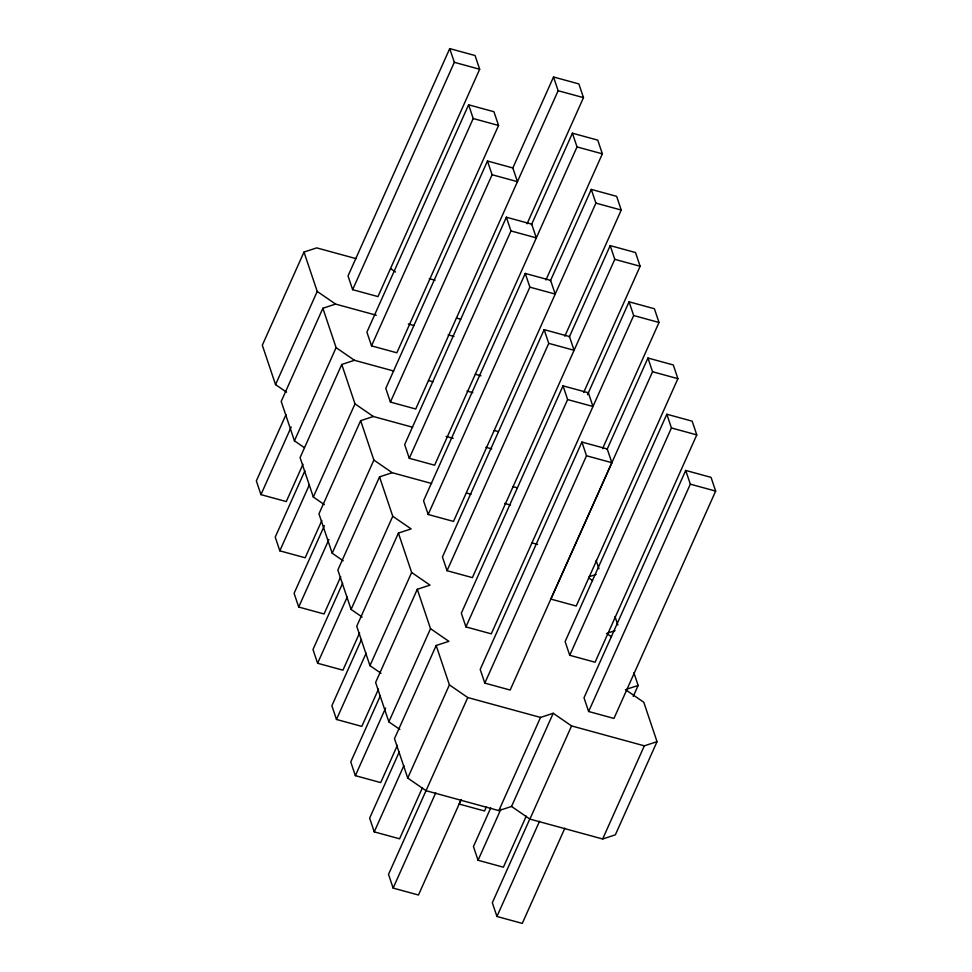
<?xml version="1.0" encoding="UTF-8"?>
<svg xmlns="http://www.w3.org/2000/svg" width="972" height="972" viewBox="0 0 972 972"><rect width="100%" height="100%" fill="white"/><g stroke="black" fill="none" stroke-linecap="round" stroke-linejoin="round"><path stroke-width="1.46" d="M355.983 258.625L316.702 247.884L303.993 252.04L262.319 345.218L275.55 384.608L286.558 392.202M275.55 384.608L317.224 291.43L303.993 252.04M376.322 315.232L335.583 304.09L322.874 308.258L281.2 401.424L294.431 440.814L304.224 447.57M285.975 414.655L256.341 480.909L260.946 494.627L286.29 501.564L302.96 464.3M449.72 48.6L348.025 275.939L352.629 289.668L377.974 296.594L479.67 69.255L475.065 55.526L449.72 48.6L454.325 62.317L352.629 289.668M260.946 494.627L291.199 427M294.431 440.814L336.105 347.636L322.874 308.258M393.745 371.037L354.464 360.296L341.755 364.464L300.081 457.63L313.312 497.02L324.332 504.614M304.856 470.873L275.222 537.115L279.827 550.832L305.172 557.77L321.841 520.506M468.601 104.806L366.906 332.145L371.523 345.874L396.855 352.8L498.551 125.461L493.946 111.731L468.601 104.806L473.206 118.523L371.523 345.874M279.827 550.832L309.461 484.591M313.312 497.02L354.999 403.854L341.755 364.464M412.638 427.243L373.345 416.502L360.648 420.669L318.962 513.836L332.193 553.226L343.213 560.82M324.356 525.694L294.103 593.321L298.708 607.038L324.053 613.976L340.722 576.712M487.482 161.012L492.099 174.729L517.432 181.667L512.827 167.949L487.482 161.012L385.787 388.363L390.404 402.08L415.737 409.005L558.135 90.712L553.53 76.995L578.875 83.92L583.479 97.637L527.055 223.791M298.708 607.038L328.961 539.411M390.404 402.08L492.099 174.729M332.193 553.226L373.88 460.06L360.648 420.669M512.609 168.484L553.53 76.995M431.629 483.485L392.226 472.708L379.53 476.875L337.843 570.042L351.086 609.432L362.094 617.026M342.618 583.285L312.984 649.527L317.601 663.256L342.934 670.182L359.604 632.918M506.363 217.218L510.98 230.947L536.313 237.873L531.708 224.155L506.363 217.218L404.668 444.569L409.285 458.286L434.618 465.211L577.028 146.918L572.411 133.2L597.756 140.126L602.361 153.843L545.936 279.997M317.601 663.256L347.235 597.002M409.285 458.286L510.98 230.947M351.086 609.432L392.761 516.266L379.53 476.875M531.49 224.69L572.411 133.2M392.761 516.266L411.12 528.914L398.411 533.081L356.736 626.26L369.968 665.65L380.975 673.244M361.499 639.491L331.865 705.733L336.482 719.462L361.815 726.388L378.485 689.124M525.257 273.424L529.862 287.153L555.206 294.079L550.589 280.361L525.257 273.424L423.561 500.774L428.166 514.492L453.511 521.417L595.909 203.124L591.292 189.406L616.637 196.332L621.242 210.049L564.817 336.203M336.482 719.462L366.116 653.208M428.166 514.492L529.862 287.153M369.968 665.65L411.642 572.472L398.411 533.081M550.371 280.896L591.292 189.406M411.642 572.472L430.001 585.132L417.292 589.287L375.617 682.466L388.849 721.856L399.857 729.45M380.392 695.697L350.758 761.951L355.363 775.668L380.708 782.594L397.378 745.33M544.138 329.642L548.743 343.359L574.088 350.285L569.471 336.567L544.138 329.642L442.442 556.98L447.047 570.698L472.392 577.623L614.79 259.33L610.185 245.612L635.518 252.538L640.135 266.267L583.698 392.409M355.363 775.668L385.617 708.041M447.047 570.698L548.743 343.359M388.849 721.856L430.523 628.677L417.292 589.287M569.252 337.102L610.185 245.612M430.523 628.677L448.882 641.338L436.173 645.493L394.498 738.671L407.73 778.062L426.088 790.71L498.83 810.612L511.539 806.444L553.214 713.278L571.572 725.926L644.327 745.828L657.036 741.66L643.792 702.27L625.446 689.622M399.273 751.903L369.639 818.157L374.244 831.874L399.589 838.8L422.431 787.733M563.019 385.848L567.624 399.565L592.969 406.49L588.364 392.773L563.019 385.848L461.323 613.186L465.928 626.904L491.273 633.841L633.671 315.536L629.066 301.818L654.399 308.744L659.016 322.473L602.579 448.614M374.244 831.874L403.878 765.62M465.928 626.904L567.624 399.565M407.73 778.062L449.404 684.883L436.173 645.493M587.513 394.693L629.066 301.818M449.404 684.883L467.763 697.544L388.521 874.363L393.125 888.08L418.47 895.005L461.068 799.774M581.9 442.053L480.204 669.392L484.809 683.109L510.154 690.047L611.85 462.696L607.245 448.979L581.9 442.053L586.505 455.771L484.809 683.109M393.125 888.08L435.723 792.848M607.026 449.514L647.947 358.024L673.292 364.962L677.897 378.679L576.202 606.018L550.857 599.092L652.552 371.741L647.947 358.024M461.032 799.92L459.173 804.051L484.518 810.988L486.365 806.845M490.738 807.902L473.449 846.539L478.054 860.269L503.399 867.194L526.241 816.128M666.828 414.23L565.133 641.581L569.738 655.298L595.083 662.224L696.778 434.885L692.173 421.168L666.828 414.23L671.433 427.959L569.738 655.298M498.83 810.612L540.517 717.433L553.214 713.278M478.054 860.269L500.896 809.202M529.995 818.558L492.33 902.745L496.935 916.475L522.28 923.4L564.878 828.168M685.71 470.436L584.014 697.787L588.631 711.504L613.964 718.429L715.659 491.091L711.054 477.373L685.71 470.436L690.327 484.165L588.631 711.504M657.036 741.66L615.349 834.839L602.652 838.994L529.898 819.104L571.572 725.926M496.935 916.475L539.545 821.243M633.246 696.414L638.142 685.454L633.89 672.794M602.652 838.994L644.327 745.828M589.093 576.748L596.152 574.428M607.974 632.954L615.033 630.634M626.855 689.16L638.142 685.454M454.325 62.317L479.67 69.255M558.135 90.712L583.479 97.637M473.206 118.523L498.551 125.461M577.028 146.918L602.361 153.843M595.909 203.124L621.242 210.049M614.79 259.33L640.135 266.267M633.671 315.536L659.016 322.473M429.235 278.66L435.055 280.252M456.439 318.051L460.667 319.205M652.552 371.741L677.897 378.679M408.337 323.98L413.975 325.535M448.128 334.866L453.948 336.458M475.332 374.256L480.958 375.8M671.433 427.959L696.778 434.885M428.628 380.574L432.868 381.741M467.01 391.072L472.829 392.664M494.213 430.462L498.429 431.617M586.505 455.771L611.85 462.696M690.327 484.165L715.659 491.091M446.099 436.404L453.159 438.336M485.891 447.278L491.711 448.87M513.095 486.68L517.323 487.835M466.645 493.059L471.031 494.262M504.59 503.435L510.422 505.039M531.976 542.886L537.613 544.417M467.763 697.544L540.517 717.433M390.671 268.624L395.568 272.002M317.224 291.43L335.583 304.09M336.105 347.636L354.464 360.296M354.999 403.854L373.345 416.502M588.898 578.048L592.568 580.576M373.88 460.06L392.226 472.708M606.564 633.416L611.449 636.782M511.539 806.444L529.898 819.104M596.128 560.382L598.959 568.827M615.009 616.588L617.852 625.032"/></g></svg>
